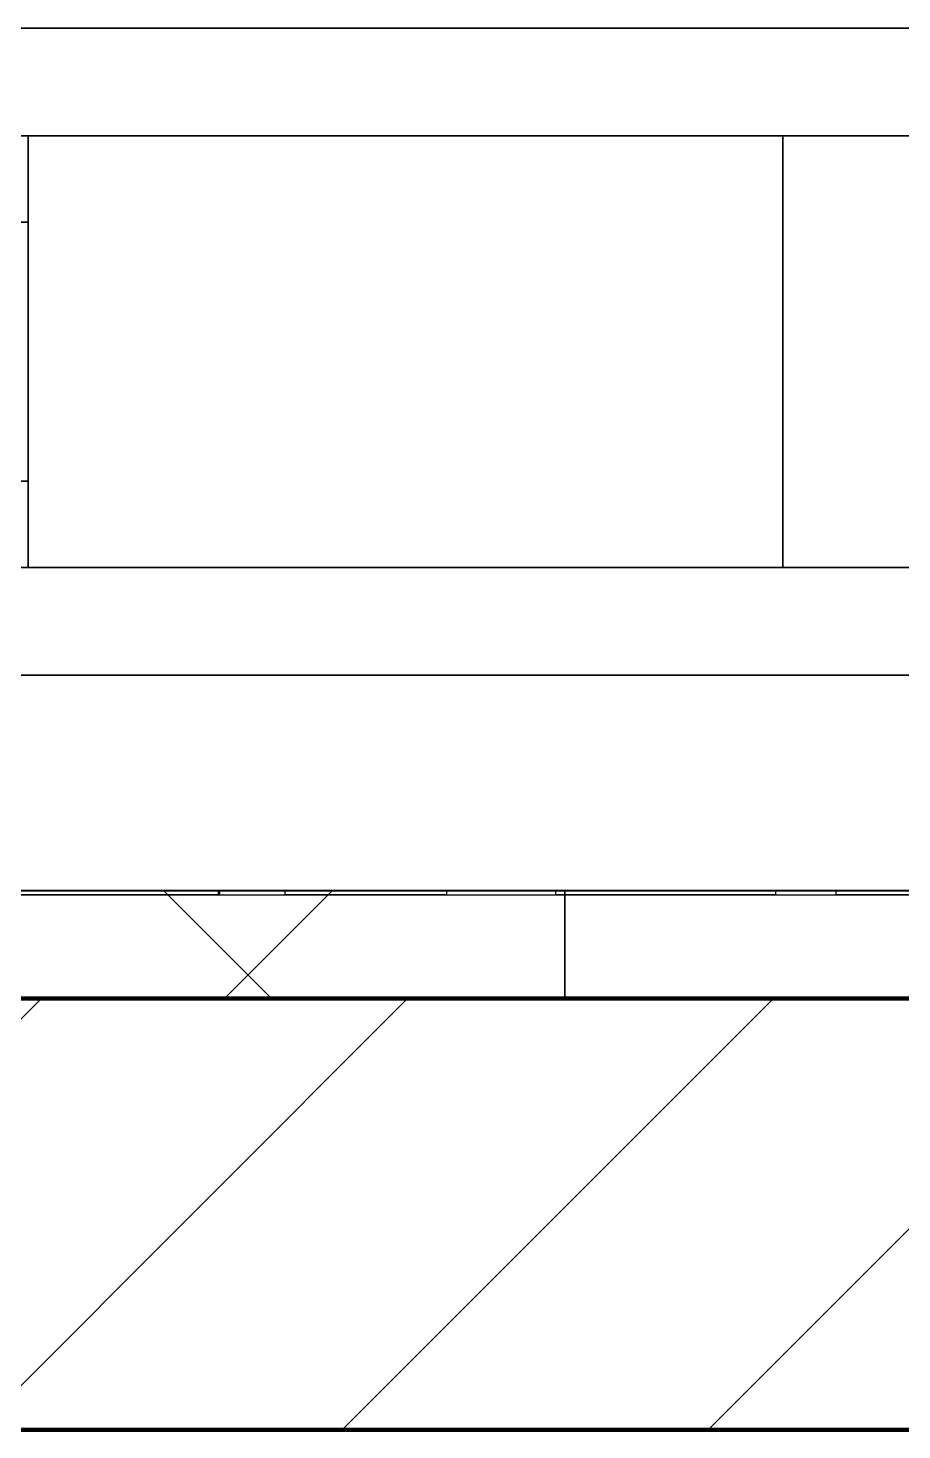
# Model space of a CAD drawing. Header units: millimetres. Extents: x -920231 to -841213, y -17301 to 22361.
# Drawn here: x -876631 to -876226, y -11666 to -11016 of the extents above; entities that cross this region are included whole.
import ezdxf
from ezdxf.enums import TextEntityAlignment as Align
from ezdxf.xclip import XClip

# ---------------------------------------------------------------- set-up
doc = ezdxf.new("R2010")
doc.units = ezdxf.units.MM
doc.header["$XCLIPFRAME"] = 0
for name, color, linetype in [('000 - WIPEOUT', 250, 'Continuous'), ('001 - ASCESSORIES', 251, 'Continuous'), ('A04_TUBE SERIES', 2, 'Continuous'), ('A11_ALU.SOLID SHEET', 2, 'Continuous')]:
    doc.layers.add(name, color=color, linetype=linetype)
for name, color, linetype, lineweight in [('008 - LIGHTING', 1, 'Continuous', 9), ('A-GLAZ-CURT', 2, 'Continuous', 9), ('A-WALL', 5, 'Continuous', 35), ('A-WALL-FNSH', 2, 'Continuous', 35), ('A-WALL-PATT', 1, 'Continuous', 35)]:
    doc.layers.add(name, color=color, linetype=linetype, lineweight=lineweight)

# ---------------------------------------------------------------- blocks, each defined once
blk = doc.blocks.new('PPLS-PP19_Custom Tile Pattern - Custom Tile Pattern-V15-4230-01 ENLARGED MULTI-PURPOSE LEVEL - REFLECTED CEILING PLAN - SHEET 1')
at = {"layer": 'A-GLAZ-CURT'}
for p, q in [((34.85, 0), (139.22, 0)), ((139.22, 0), (139.22, -2)), ((170.29, 0), (245.04, 0)), ((170.29, -2), (170.29, 0)), ((195.99, 0), (213.31, 0)), ((213.31, 0), (195.99, 0)), ((230.06, 0), (300, 0)), ((245.04, 0), (245.04, -2)), ((295.8, 0), (300, 0)), ((295.8, -2), (295.8, 0)), ((300, 0), (300, -2)), ((-300, -2), (300, -2)), ((139.22, -2), (34.85, -2)), ((139.77, 0), (139.77, -2)), ((245.04, -2), (170.29, -2)), ((300, -2), (295.8, -2)), ((300, -2), (300, -50)), ((300, -50), (-300, -50))]:
    blk.add_line(p, q, dxfattribs=at)
for points, knots in [([(-36.78, 0), (-32.43, 0), (-19.22, 0), (8.83, 0), (43.36, 0), (70.92, 0), (82.12, 0), (83.66, 0)], [-6191.144455, -6191.144455, -6191.144455, -6191.144455, -5862.463379, -5340.621928, -4573.028122, -4094.177415, -3869.465285, -3869.465285, -3869.465285, -3869.465285]), ([(70.61, 0), (66.16, 0), (55.8, 0), (39.61, 0), (24.74, 0), (2.64, 0), (-17.84, 0), (-30.57, 0), (-31.82, 0), (-32, 0)], [-4647.237329, -4647.237329, -4647.237329, -4647.237329, -4326.416877, -4098.545751, -3766.694881, -3333.063701, -2994.501669, -2698.150104, -2614.070998, -2614.070998, -2614.070998, -2614.070998]), ([(-30.52, 0), (-27.11, 0), (-17.83, 0), (5.99, 0), (22.06, 0), (37.44, 0), (45.92, 0), (57.76, 0), (64.47, 0), (72.74, 0), (75.22, 0), (76.03, 0), (76.21, 0)], [-2323.618664, -2323.618664, -2323.618664, -2323.618664, -2142.497158, -1716.209403, -1206.526904, -1089.329421, -901.315459, -753.071572, -495.328968, -421.953223, -334.951786, -290.452333, -290.452333, -290.452333, -290.452333]), ([(27.9, 0), (28.36, 0), (30.07, 0), (38.07, 0), (53.39, 0), (71.67, 0), (84.83, 0), (86.01, 0), (92.51, 0), (94.33, 0)], [-4994.965296, -4994.965296, -4994.965296, -4994.965296, -4887.603822, -4705.298446, -4353.683244, -3960.84581, -3759.045785, -3336.541051, -2783.776468, -2783.776468, -2783.776468, -2783.776468]), ([(99.26, 0), (97.94, 0), (91.62, 0), (85.59, 0), (74.4, 0), (62.26, 0), (51.85, 0), (43.81, 0), (32.89, 0), (28.57, 0), (28.02, 0)], [-7633.94163, -7633.94163, -7633.94163, -7633.94163, -7531.75727, -7135.649961, -6924.452779, -6738.82075, -6548.303034, -6314.283804, -6135.05769, -6107.956073, -6107.956073, -6107.956073, -6107.956073]), ([(28.1, 0), (28.8, 0), (32.54, 0), (39.04, 0), (51.19, 0), (58.74, 0), (61.34, 0), (61.45, 0)], [-1858.424364, -1858.424364, -1858.424364, -1858.424364, -1818.904206, -1645.594513, -1443.202566, -1228.752106, -1120.932285, -1120.932285, -1120.932285, -1120.932285]), ([(76.63, 0), (74.8, 0), (67.65, 0), (53.52, 0), (38.69, 0), (30.53, 0), (28.36, 0)], [-3095.572228, -3095.572228, -3095.572228, -3095.572228, -2950.589685, -2634.532728, -2313.748533, -2192.696995, -2192.696995, -2192.696995, -2192.696995]), ([(28.59, 0), (32.96, 0), (51.23, 0), (88.72, 0), (120.63, 0), (138.28, 0), (138.53, 0)], [-404.286242, -404.286242, -404.286242, -404.286242, -390.253598, -346.313304, -291.370682, -290.5735, -290.5735, -290.5735, -290.5735]), ([(103.09, 0), (101.08, 0), (86.31, 0), (63.34, 0), (40.39, 0), (31.28, 0), (29.03, 0)], [-375.435014, -375.435014, -375.435014, -375.435014, -369.147452, -330.153101, -307.516438, -299.629745, -299.629745, -299.629745, -299.629745]), ([(53.18, 0), (53.06, 0), (52.22, 0), (44.99, 0), (36.46, 0), (30.82, 0)], [-622.740158, -622.740158, -622.740158, -622.740158, -566.066452, -360.610861, 0, 0, 0, 0]), ([(136.44, 0), (121.66, 0), (86.93, 0), (51.16, 0), (31.18, 0)], [-106.750556, -106.750556, -106.750556, -106.750556, -59.610984, 0, 0, 0, 0]), ([(34.85, 0), (38.34, 0), (49.1, 0), (70.94, 0), (89.49, 0), (99.12, 0)], [-133.562983, -133.562983, -133.562983, -133.562983, -118.513713, -97.899267, -66.781492, -66.781492, -66.781492, -66.781492]), ([(99.92, 0), (90.15, 0), (75, 0), (57.82, 0), (46.51, 0), (41.18, 0), (36.02, 0), (35.54, 0), (35.54, 0)], [-395.250274, -395.250274, -395.250274, -395.250274, -357.622665, -341.267687, -334.000314, -326.15566, -319.318397, -317.489778, -317.489778, -317.489778, -317.489778]), ([(36.29, 0), (37.77, 0), (48.82, 0), (64.79, 0), (95.91, 0), (124.45, 0), (132.42, 0), (134.6, 0)], [-314.598523, -314.598523, -314.598523, -314.598523, -305.899624, -287.17622, -249.500363, -194.761443, -152.241002, -152.241002, -152.241002, -152.241002]), ([(61.47, 0), (61.47, 0), (61.21, 0), (54.61, 0), (53.71, 0), (53.56, 0)], [-1113.311073, -1113.311073, -1113.311073, -1113.311073, -1096.402191, -891.204116, -747.28819, -747.28819, -747.28819, -747.28819]), ([(76.22, 0), (75.58, 0), (73.64, 0), (71.05, 0), (70.61, 0)], [-193.634889, -193.634889, -193.634889, -193.634889, -31.537676, 0, 0, 0, 0]), ([(94.4, 0), (94.4, 0), (94.64, 0), (99.11, 0), (108.97, 0), (120.79, 0), (139.94, 0), (163.31, 0), (185.23, 0), (193.62, 0), (194.69, 0), (194.79, 0)], [-2348.345796, -2348.345796, -2348.345796, -2348.345796, -2310.419338, -2233.599744, -2052.234781, -1843.028543, -1530.39897, -1095.004608, -529.74427, -295.064701, -265.121568, -265.121568, -265.121568, -265.121568]), ([(114.39, 0), (114.2, 0), (112.08, 0), (106.71, 0), (100.86, 0), (99.92, 0)], [-8148.58938, -8148.58938, -8148.58938, -8148.58938, -8105.191388, -7723.759874, -7651.194083, -7651.194083, -7651.194083, -7651.194083]), ([(99.93, 0), (100.59, 0), (108.72, 0), (116.36, 0), (128.82, 0), (129.02, 0), (129.02, 0)], [-65.897022, -65.897022, -65.897022, -65.897022, -63.759246, -39.050993, -35.895543, -35.445596, -35.445596, -35.445596, -35.445596]), ([(168.37, 0), (167.68, 0), (162.47, 0), (147.02, 0), (117.98, 0), (101.91, 0), (100.34, 0)], [-543.375029, -543.375029, -543.375029, -543.375029, -530.793311, -458.593899, -401.860199, -395.777283, -395.777283, -395.777283, -395.777283]), ([(129.02, 0), (129, 0), (124.41, 0), (122.35, 0), (114.96, 0), (108.04, 0), (103.09, 0)], [-35.354907, -35.354907, -35.354907, -35.354907, -31.430235, -22.807238, -15.488593, 0, 0, 0, 0]), ([(157.9, 0), (156.77, 0), (151.67, 0), (143.29, 0), (134.04, 0), (126.24, 0), (118.6, 0), (114.23, 0), (111.98, 0), (105.66, 0), (105.23, 0), (105.23, 0)], [-10292.955006, -10292.955006, -10292.955006, -10292.955006, -10098.273015, -9847.788484, -9677.714971, -9567.007022, -9453.21225, -9220.200448, -9012.77275, -8966.157302, -8929.495943, -8929.495943, -8929.495943, -8929.495943]), ([(105.26, 0), (105.52, 0), (111.01, 0), (112.65, 0), (113.59, 0)], [-8920.561005, -8920.561005, -8920.561005, -8920.561005, -8814.835624, -8577.462505, -8577.462505, -8577.462505, -8577.462505]), ([(193.8, 0), (193.33, 0), (190.11, 0), (183.13, 0), (171, 0), (161.95, 0), (161.28, 0), (158.35, 0), (157.85, 0), (157.77, 0)], [-11665.349007, -11665.349007, -11665.349007, -11665.349007, -11565.880756, -11105.624034, -10839.086983, -10768.332124, -10666.779182, -10580.760289, -10550.278881, -10550.278881, -10550.278881, -10550.278881]), ([(300, 0), (286.53, 0), (254.22, 0), (207.11, 0), (177.41, 0), (159.34, 0), (158.33, 0), (158.3, 0)], [-285.253232, -285.253232, -285.253232, -285.253232, -244.693688, -187.987675, -143.776725, -129.632772, -123.352749, -123.352749, -123.352749, -123.352749]), ([(159.07, 0), (159.13, 0), (160.84, 0), (165.21, 0), (174.15, 0), (185.98, 0), (208.82, 0), (219.42, 0), (230.06, 0)], [-115.643202, -115.643202, -115.643202, -115.643202, -114.681583, -87.660824, -65.295536, -41.623857, -24.459831, 0, 0, 0, 0]), ([(215.22, 0), (214.62, 0), (210.55, 0), (203.98, 0), (187.54, 0), (175.3, 0), (169.49, 0)], [-203.825446, -203.825446, -203.825446, -203.825446, -198.527383, -184.406837, -162.427601, -142.916156, -142.916156, -142.916156, -142.916156]), ([(170.29, 0), (170.39, 0), (171.48, 0), (172.17, 0), (172.45, 0)], [-59.471458, -59.471458, -59.471458, -59.471458, -56.742688, -29.735729, -29.735729, -29.735729, -29.735729]), ([(172.07, 0), (177.66, 0), (187.87, 0), (201.08, 0), (207.47, 0), (213.96, 0), (215.11, 0)], [-255.364076, -255.364076, -255.364076, -255.364076, -237.955587, -223.92608, -215.862851, -208.75215, -208.75215, -208.75215, -208.75215]), ([(242.51, 0), (236.58, 0), (226.51, 0), (220, 0), (219.04, 0)], [-11508.862313, -11508.862313, -11508.862313, -11508.862313, -11162.864862, -10859.773777, -10859.773777, -10859.773777, -10859.773777]), ([(219.84, 0), (220.8, 0), (227.72, 0), (240.28, 0), (245.04, 0)], [-10674.31991, -10674.31991, -10674.31991, -10674.31991, -10511.382485, -9932.504441, -9932.504441, -9932.504441, -9932.504441]), ([(300, 0), (288.22, 0), (269.04, 0), (250.07, 0), (243.56, 0)], [-12528.858583, -12528.858583, -12528.858583, -12528.858583, -11905.454923, -11529.227639, -11529.227639, -11529.227639, -11529.227639]), ([(284.78, 0), (284.83, 0), (285.23, 0), (287.47, 0), (293.59, 0), (297.76, 0), (300, 0)], [-4096.535135, -4096.535135, -4096.535135, -4096.535135, -4053.389046, -3959.664717, -3862.421465, -3746.95702, -3746.95702, -3746.95702, -3746.95702]), ([(295.8, 0), (294.18, 0), (290.94, 0), (286.68, 0), (285.79, 0)], [-4679.165325, -4679.165325, -4679.165325, -4679.165325, -4358.271401, -4213.061173, -4213.061173, -4213.061173, -4213.061173])]:
    blk.add_open_spline(points, degree=3, knots=knots, dxfattribs=at)
for points in [[(80.35, 0), (79.57, 0), (78.27, 0), (76.63, 0)], [(84.06, 0), (83.48, 0), (82.41, 0), (81.72, 0)], [(195.11, 0), (194.91, 0), (194.44, 0), (193.8, 0)]]:
    blk.add_open_spline(points, degree=3, dxfattribs=at)
blk = doc.blocks.new('PPLS-PP19_Custom Tile Pattern - Custom Tile Pattern-V61-4230-01 ENLARGED MULTI-PURPOSE LEVEL - REFLECTED CEILING PLAN - SHEET 1')
at = {"layer": 'A-GLAZ-CURT'}
for p, q in [((-300, 0), (-202.31, 0)), ((-300, -2), (-300, 0)), ((-293.07, 0), (-275.75, 0)), ((-275.75, 0), (-293.07, 0)), ((-222.32, 0), (-213.66, 0)), ((-213.66, 0), (-222.32, 0)), ((-212.76, 0), (-205, 0)), ((-205, 0), (-212.76, 0)), ((-202.31, 0), (-202.31, -2)), ((-174.21, 0), (-140.66, 0)), ((-174.21, -2), (-174.21, 0)), ((-300, -2), (300, -2)), ((-300, -50), (-300, -2)), ((-202.31, -2), (-300, -2)), ((-140.66, -2), (-174.21, -2)), ((300, -50), (-300, -50))]:
    blk.add_line(p, q, dxfattribs=at)
at = {"layer": 'A-GLAZ-CURT', "flags": 128}
for points in [[(-300, 0), (-291.7, 0), (-283.58, 0), (-275.62, 0), (-267.8, 0), (-260.12, 0), (-252.56, 0), (-245.12, 0), (-237.77, 0), (-230.5, 0), (-223.32, 0), (-216.2, 0), (-209.18, 0), (-202.31, 0)], [(-213.02, 0), (-219.49, 0), (-226.14, 0), (-232.95, 0), (-239.91, 0), (-247.01, 0), (-254.25, 0), (-261.61, 0), (-269.09, 0), (-276.68, 0), (-284.36, 0), (-292.14, 0), (-300, 0)], [(-174.21, 0), (-178.96, 0), (-183.97, 0), (-189.27, 0), (-194.85, 0), (-200.68, 0), (-206.74, 0), (-212.77, 0)]]:
    blk.add_lwpolyline(points, dxfattribs=at)
at = {"layer": 'A-GLAZ-CURT'}
for points, knots in [([(-300, 0), (-284.65, 0), (-253.15, 0), (-226.14, 0), (-213.02, 0)], [-5323.127839, -5323.127839, -5323.127839, -5323.127839, -4502.809032, -3604.76485, -3604.76485, -3604.76485, -3604.76485]), ([(-212.77, 0), (-213.24, 0), (-234.64, 0), (-262.56, 0), (-294.48, 0), (-300, 0)], [-15163.483576, -15163.483576, -15163.483576, -15163.483576, -15131.813646, -13729.592194, -13439.944408, -13439.944408, -13439.944408, -13439.944408]), ([(-141.74, 0), (-142.97, 0), (-147.67, 0), (-147.69, 0), (-158.72, 0), (-174.02, 0), (-185.59, 0), (-209.77, 0), (-232.01, 0), (-255.22, 0), (-262.59, 0), (-264.9, 0), (-265.4, 0)], [-3054.90541, -3054.90541, -3054.90541, -3054.90541, -2919.378265, -2477.344047, -2237.412286, -2029.680487, -1755.085331, -1400.429864, -858.079193, -543.655514, -208.940337, 0, 0, 0, 0]), ([(-258.6, 0), (-257.91, 0), (-254.26, 0), (-241.25, 0), (-226.11, 0), (-216.2, 0), (-212.94, 0)], [-5722.54675, -5722.54675, -5722.54675, -5722.54675, -5657.471696, -5413.335975, -5017.494783, -4839.200608, -4839.200608, -4839.200608, -4839.200608]), ([(-213.59, 0), (-216.64, 0), (-222.26, 0), (-231.26, 0), (-233.46, 0), (-234, 0)], [-1138.186603, -1138.186603, -1138.186603, -1138.186603, -978.033455, -846.069444, -682.911962, -682.911962, -682.911962, -682.911962]), ([(-233.49, 0), (-233.44, 0), (-232.38, 0), (-230.74, 0), (-225.3, 0), (-223.63, 0)], [-455.274641, -455.274641, -455.274641, -455.274641, -440.605512, -119.536984, 0, 0, 0, 0]), ([(-212.78, 0), (-211.34, 0), (-202.27, 0), (-188.58, 0), (-169.02, 0), (-154.15, 0), (-144.47, 0), (-140.94, 0)], [-5241.6972, -5241.6972, -5241.6972, -5241.6972, -5161.076232, -4739.070012, -4465.409639, -4149.119819, -3947.829903, -3947.829903, -3947.829903, -3947.829903]), ([(-212.77, 0), (-212.71, 0), (-209.59, 0), (-200.2, 0), (-185.8, 0), (-171.77, 0), (-158.7, 0), (-157.22, 0)], [-4836.128187, -4836.128187, -4836.128187, -4836.128187, -4832.723979, -4666.091899, -4349.945572, -4000.813434, -3840.635403, -3840.635403, -3840.635403, -3840.635403]), ([(-133.82, 0), (-135.51, 0), (-137.8, 0), (-149.31, 0), (-162.01, 0), (-177.91, 0), (-196.14, 0), (-207.62, 0), (-212.77, 0)], [-2731.647847, -2731.647847, -2731.647847, -2731.647847, -2418.507304, -2308.929706, -2113.765672, -1763.376603, -1422.553702, -1152.574418, -1152.574418, -1152.574418, -1152.574418]), ([(-212.76, 0), (-199.65, 0), (-173.77, 0), (-151.36, 0), (-140.93, 0)], [-3598.92658, -3598.92658, -3598.92658, -3598.92658, -2700.551212, -1680.472109, -1680.472109, -1680.472109, -1680.472109]), ([(-108.4, 0), (-116.54, 0), (-146.48, 0), (-183.16, 0), (-212.4, 0)], [-17961.803277, -17961.803277, -17961.803277, -17961.803277, -17136.203329, -15171.720145, -15171.720145, -15171.720145, -15171.720145]), ([(-152.35, 0), (-151.03, 0), (-148.17, 0), (-144.7, 0), (-141.95, 0)], [-3494.978217, -3494.978217, -3494.978217, -3494.978217, -3371.022232, -3264.540092, -3264.540092, -3264.540092, -3264.540092]), ([(-140.96, 0), (-143.63, 0), (-148.03, 0), (-150.03, 0), (-150.57, 0)], [-5439.708265, -5439.708265, -5439.708265, -5439.708265, -5298.784692, -5196.16478, -5196.16478, -5196.16478, -5196.16478]), ([(-150.34, 0), (-150.07, 0), (-147.85, 0), (-145.07, 0), (-140.97, 0)], [-4948.728362, -4948.728362, -4948.728362, -4948.728362, -4883.323924, -4462.825912, -4462.825912, -4462.825912, -4462.825912]), ([(-26.75, 0), (-27.82, 0), (-36.18, 0), (-53.55, 0), (-78.2, 0), (-110.94, 0), (-130.52, 0), (-147.74, 0), (-149.07, 0)], [-8718.362214, -8718.362214, -8718.362214, -8718.362214, -8532.293389, -8073.216054, -7508.296369, -7004.680444, -6449.282163, -6277.220794, -6277.220794, -6277.220794, -6277.220794]), ([(-148.23, 0), (-146.94, 0), (-144.3, 0), (-142.36, 0), (-141.7, 0)], [-6162.058746, -6162.058746, -6162.058746, -6162.058746, -6017.569127, -5928.486305, -5928.486305, -5928.486305, -5928.486305]), ([(-146.69, 0), (-146.59, 0), (-145.49, 0), (-135.69, 0), (-128.29, 0), (-125.15, 0)], [-420.34245, -420.34245, -420.34245, -420.34245, -406.956646, -290.263673, 0, 0, 0, 0])]:
    blk.add_open_spline(points, degree=3, knots=knots, dxfattribs=at)
for points in [[(-223.63, 0), (-220.79, 0), (-217.38, 0), (-213.8, 0)], [(-141, 0), (-143.96, 0), (-146.32, 0), (-146.95, 0)]]:
    blk.add_open_spline(points, degree=3, dxfattribs=at)
blk = doc.blocks.new('*U1364')
at = {"layer": 'Defpoints', "color": 250, "flags": 1}
blk.add_attdef('EXTR.OVL-LENGTH_', (-33.1, -9.01), '', height=5, dxfattribs=at)
blk.add_wipeout([(-25, 0), (25, 0), (25, 20718), (-25, 20718)]).dxf.layer = '000 - WIPEOUT'
at = {"layer": 'A04_TUBE SERIES', "color": 0}
blk.add_lwpolyline([(-25, 0), (25, 0), (25, 20718), (-25, 20718)], close=True, dxfattribs=at)
blk = doc.blocks.new('*U1363')
at = {"layer": 'Defpoints', "color": 250, "flags": 1}
blk.add_attdef('EXTR.OVL-LENGTH_', (-33.1, -9.01), '', height=5, dxfattribs=at)
blk.add_wipeout([(-25, 0), (25, 0), (25, 20718), (-25, 20718)]).dxf.layer = '000 - WIPEOUT'
at = {"layer": 'A04_TUBE SERIES', "color": 0}
blk.add_lwpolyline([(-25, 0), (25, 0), (25, 20718), (-25, 20718)], close=True, dxfattribs=at)
blk = doc.blocks.new('*U1351')
at = {"color": 1}
blk.add_wipeout([(600, -60), (-600, -60), (-600, 60), (600, 60)], dxfattribs=at).dxf.layer = '000 - WIPEOUT'
at = {"layer": '001 - ASCESSORIES', "color": 0}
blk.add_lwpolyline([(600, -60), (-600, -60), (-600, 60), (600, 60)], close=True, dxfattribs=at)
blk = doc.blocks.new('*U1408')
blk.add_point((0, 0))
at = {"layer": 'Defpoints', "color": 250}
blk.add_text('AL.SHEET-HAT-TYPE-C', height=7, rotation=270, dxfattribs=at).set_placement((15, 0), align=Align.BOTTOM_CENTER)
blk.add_wipeout([(0, -100), (350, -100), (350, 100), (0, 100)]).dxf.layer = '000 - WIPEOUT'
at = {"layer": 'A11_ALU.SOLID SHEET', "color": 0}
blk.add_lwpolyline([(0, -100), (350, -100), (350, 100), (0, 100)], close=True, dxfattribs=at)
blk = doc.blocks.new('*U1512')
at = {"layer": 'A11_ALU.SOLID SHEET', "color": 1}
blk.add_blockref('*U1408', (-131949, -14745), dxfattribs=at)
at = {"layer": '008 - LIGHTING'}
blk.add_blockref('*U1351', (-132549, -14745), dxfattribs=at)
at = {"layer": 'A04_TUBE SERIES', "linetype": 'ByBlock', "rotation": 270}
for name, p in [('*U1363', (-145688, -14620)), ('*U1364', (-145688, -14870))]:
    blk.add_blockref(name, p, dxfattribs=at)

msp = doc.modelspace()

# ---------------------------------------------------------------- block references
ref = msp.add_blockref('*U1512', (-744682.37, 3579.02))
XClip(ref).set_block_clipping_path([(-170955.001718735, -20880.0077451951), (-101425.4223389953, 14393.0014498747)])

# ---------------------------------------------------------------- next in the draw order: hatches: boundary and pattern name
at = {"layer": 'A-WALL-PATT', "lineweight": 9}
h = msp.add_hatch(dxfattribs=at)
h.set_pattern_fill('FP_3', color=256, style=0, pattern_type=2)
h.set_pattern_definition([(45, (0, 0), (-212.13203, 212.13203), []), (135, (0, 0), (-212.13203, -212.13203), [])])
h.paths.add_polyline_path([(-869552.37, -11465.78), (-869552.37, -11415.78), (-879822.37, -11415.78), (-879822.37, -11465.78), (-870405.01, -11465.78)])
h = msp.add_hatch(dxfattribs=at)
h.set_pattern_fill('FP_2', color=256, style=0, pattern_type=2)
h.set_pattern_definition([(45, (0, 0), (-84.852814, 84.852814), [])])
h.paths.add_polyline_path([(-877300.78, -11665.78), (-876197.37, -11665.78), (-876197.37, -11465.78), (-879597.37, -11465.78), (-879597.37, -11665.78), (-878450.07, -11665.78)])

# ---------------------------------------------------------------- next in the draw order: linework, layer by layer
at = {"layer": 'A-WALL', "color": 7, "lineweight": 70}
for p, q in [((-879597.37, -11465.78), (-876197.37, -11465.78)), ((-876197.37, -11665.78), (-879597.37, -11665.78))]:
    msp.add_line(p, q, dxfattribs=at)
at = {"layer": 'A-WALL-FNSH', "color": 250}
for p, q in [((-879822.37, -11415.78), (-869552.37, -11415.78)), ((-875997.37, -11465.78), (-879822.37, -11465.78))]:
    msp.add_line(p, q, dxfattribs=at)

# ---------------------------------------------------------------- next in the draw order: block references
at = {"layer": 'A-GLAZ-CURT'}
for name, p in [('PPLS-PP19_Custom Tile Pattern - Custom Tile Pattern-V15-4230-01 ENLARGED MULTI-PURPOSE LEVEL - REFLECTED CEILING PLAN - SHEET 1', (-876682.37, -11415.78)), ('PPLS-PP19_Custom Tile Pattern - Custom Tile Pattern-V61-4230-01 ENLARGED MULTI-PURPOSE LEVEL - REFLECTED CEILING PLAN - SHEET 1', (-876082.37, -11415.78))]:
    msp.add_blockref(name, p, dxfattribs=at)

doc.saveas('drawing.dxf')
